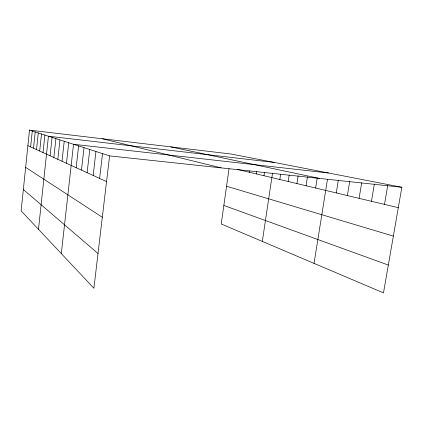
<?xml version="1.0" encoding="UTF-8"?>
<svg xmlns="http://www.w3.org/2000/svg" width="423" height="423" viewBox="0 0 423 423"><rect width="100%" height="100%" fill="white"/><g stroke="black" fill="none" stroke-linecap="round" stroke-linejoin="round"><path stroke-width="0.63" d="M29.494 130.12L21.15 210.871L93.895 288.248L109.599 155.897L29.494 130.12L231.101 154.025L401.85 187.273L383.492 292.88L221.234 223.973L229.028 168.719M30.636 146.918L32.285 131.019M33.512 148.23L35.209 131.96M36.526 149.605L38.276 132.949M39.693 151.053L41.496 133.985M43.019 152.571L44.88 135.074M38.482 229.308L48.439 136.217L274.12 162.4M50.094 155.801L52.077 137.39M53.858 157.52L55.91 138.622M57.829 159.334L59.95 139.923M62.028 161.248L64.222 141.298M66.464 163.273L68.738 142.752M61.314 253.594L73.528 144.291L328.486 172.986M76.161 167.698L78.615 145.93M81.465 170.12L84.018 147.669M87.122 172.706L89.787 149.525M93.16 175.46L95.942 151.503M99.622 178.411L102.53 153.623M249.2 172.219L249.385 170.924M256.428 173.938L256.798 171.405M263.973 175.735L264.449 172.499M262.323 241.422L272.512 173.171M279.841 179.505L280.618 174.329M288.185 181.493L289.152 175.138M296.92 183.566L298.12 175.772M306.062 185.745L307.458 176.793M315.643 188.024L317.234 177.94M314.046 263.386L327.455 179.442M336.269 192.925L338.331 180.172M347.383 195.569L349.768 181.044M359.095 198.355L361.681 182.799M371.447 201.29L374.376 183.915M384.496 204.394L387.78 185.195M109.599 155.897L401.85 187.273M170.707 146.866L319.344 178.416M237.419 169.422L398.302 207.677M102.461 138.776L221.081 167.868M226.554 186.247L393.364 236.097M223.846 205.456L388.33 265.062M27.886 145.66L106.554 181.573M25.644 167.355L102.318 217.253M23.355 189.525L98.014 253.514"/></g></svg>
